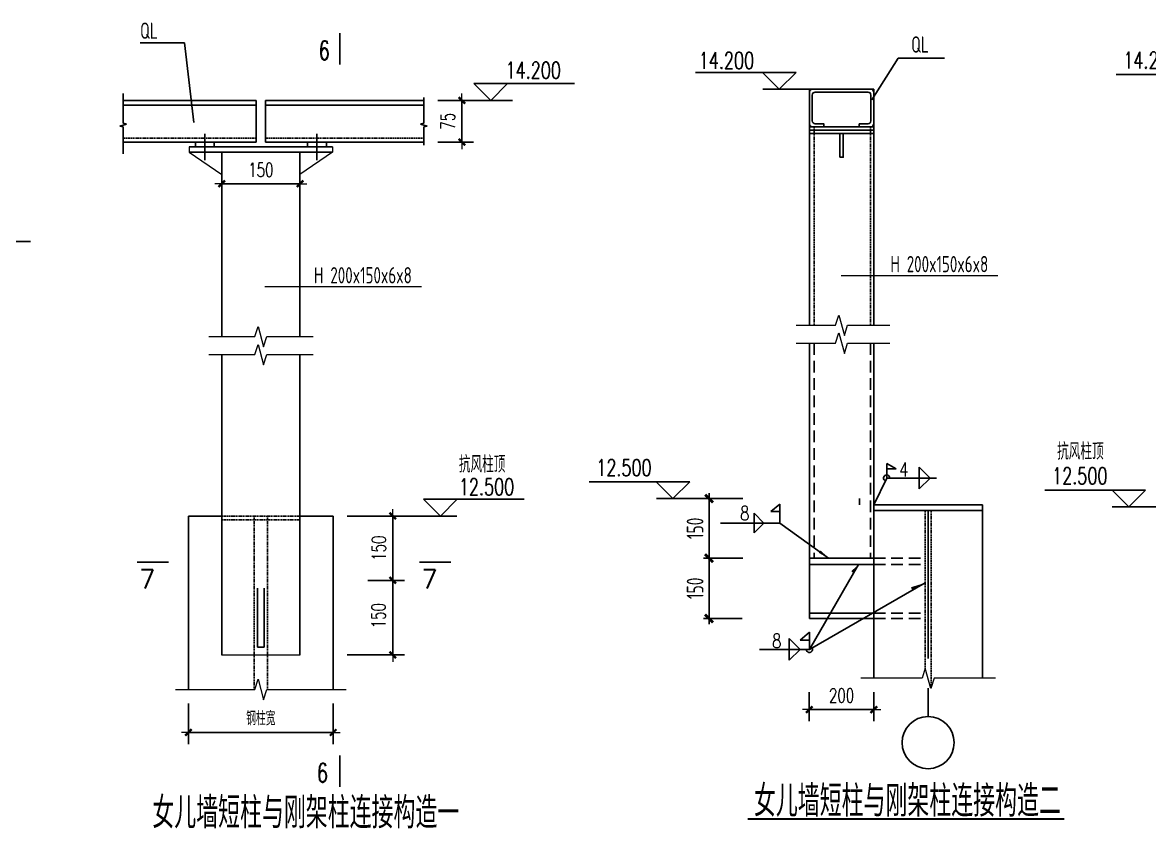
# Model space of a CAD drawing. Extents: x -1389621 to 57380, y -92505 to 283644.
# Drawn here: x -113931 to -89742, y -32822 to -15517 of the extents above; entities that cross this region are included whole.
import ezdxf

# ---------------------------------------------------------------- set-up
doc = ezdxf.new("R2010")
doc.units = 0
doc.header["$LTSCALE"] = 100
doc.header["$MEASUREMENT"] = 0
doc.linetypes.add('CENTER', pattern=[50.8, 31.75, -6.35, 6.35, -6.35])
doc.linetypes.add('HIDDEN', pattern=[0.375, 0.25, -0.125])
doc.layers.get('0').update_dxf_attribs({"linetype": 'CONTINUOUS'})
doc.layers.get('Defpoints').update_dxf_attribs({"linetype": 'CONTINUOUS'})
for name, color, linetype in [('01', 7, 'CONTINUOUS'), ('02', 1, 'CONTINUOUS'), ('03', 3, 'CONTINUOUS'), ('04', 2, 'HIDDEN'), ('05', 1, 'CENTER'), ('06', 9, 'CONTINUOUS'), ('07', 6, 'CONTINUOUS'), ('08', 3, 'CONTINUOUS'), ('1000', 2, 'CONTINUOUS'), ('DIM', 3, 'CONTINUOUS'), ('DIM_ELEV', 3, 'CONTINUOUS'), ('TDB_中实线', 7, 'CONTINUOUS'), ('TDB_文字', 3, 'CONTINUOUS')]:
    doc.layers.add(name, color=color, linetype=linetype)
doc.layers.add('PUB_TEXT', color=7, linetype='CONTINUOUS', lineweight=15)
doc.layers.add('THIN', color=7, linetype='CONTINUOUS', lineweight=0)
doc.styles.add('7MMCN', font='simplex.shx', dxfattribs={"width": 0.7, "height": 1680, "bigfont": 'hztxt.shx'})
doc.styles.add('_HZTXT', font='txt.shx', dxfattribs={"width": 0.7, "bigfont": 'HZTXT.shx'})
doc.styles.add('_TCH_DIM', font='SIMPLEX', dxfattribs={"bigfont": 'GBCBIG'})
doc.styles.add('DIM_FONT', font='SIMPLEX', dxfattribs={"width": 0.7, "bigfont": 'GBCBIG'})
doc.styles.add('HZ', font='txt', dxfattribs={"width": 0.7, "height": 5, "bigfont": 'hztxt'})
doc.styles.add('TDB-HZDX', font='simplex.shx', dxfattribs={"width": 0.8, "bigfont": 'hzdx.shx'})
doc.styles.add('TDB_文字', font='gbxwxt.shx', dxfattribs={"width": 0.8, "bigfont": 'hzdx.shx'})
doc.styles.add('TSSD_Dimension', font='tssdeng.shx', dxfattribs={"width": 0.7, "bigfont": 'hztxt.shx'})
doc.styles.add('TSSD_REIN', font='Tssdeng.shx', dxfattribs={"width": 0.7, "bigfont": 'hztxt.shx'})
doc.dimstyles.new('dimn', dxfattribs={"dimtxt": 300, "dimasz": 1, "dimexe": 250, "dimexo": 300, "dimgap": 150, "dimtad": 1, "dimdec": 0, "dimzin": 0, "dimdsep": 46, "dimtxsty": 'DIM_FONT', "dimblk": '_DIMX', "dimcen": 1, "dimclrt": 7, "dimadec": 1, "dimazin": 0, "dimtfac": 1, "dimtdec": 0, "dimtix": 1, "dimtmove": 2, "dimatfit": 3, "dimfxl": 0, "dimtolj": 1, "dimtzin": 0, "dimarcsym": 0})
doc.dimstyles.new('DIMN$0', dxfattribs={"dimtxt": 300, "dimasz": 1, "dimexe": 250, "dimexo": 300, "dimgap": 150, "dimtad": 1, "dimdec": 0, "dimdsep": 46, "dimtxsty": 'DIM_FONT', "dimblk": '_DIMX', "dimcen": 2.5, "dimclrt": 7, "dimadec": 0, "dimazin": 0, "dimtfac": 1, "dimtdec": 0, "dimtix": 1, "dimtmove": 2, "dimatfit": 3, "dimldrblk": '_DIMX', "dimfxl": 0, "dimtolj": 1, "dimtzin": 0, "dimarcsym": 0})
doc.dimstyles.new('TSSD_100_100', dxfattribs={"dimtxt": 300, "dimasz": 100, "dimexe": 100, "dimexo": 250, "dimgap": 100, "dimtad": 1, "dimdec": 0, "dimzin": 0, "dimdsep": 46, "dimtxsty": 'TSSD_Dimension', "dimblk": 'ARCHTICK', "dimblk1": 'ARCHTICK', "dimblk2": 'ARCHTICK', "dimcen": 0, "dimdle": 100, "dimclrt": 7, "dimadec": 0, "dimazin": 0, "dimtfac": 1, "dimtdec": 0, "dimtix": 1, "dimtmove": 2, "dimatfit": 3, "dimfxl": 0, "dimtolj": 1, "dimtzin": 0, "dimarcsym": 0})

# ---------------------------------------------------------------- blocks, each defined once
blk = doc.blocks.new('_DIMX')
blk.add_line((-150, 0), (150, 0))
at = {"const_width": 50}
blk.add_lwpolyline([(-70, -70), (70, 70)], dxfattribs=at)
blk = doc.blocks.new('*D2556')
at = {"layer": 'Defpoints', "color": 0, "ltscale": 100}
for p in [(-105318, -17188), (-105318, -18083), (-104502, -18083)]:
    blk.add_point(p, dxfattribs=at)
at = {"layer": 'PUB_TEXT', "color": 0, "lineweight": -2, "ltscale": 100}
for p, q in [((-105018, -17188), (-104252, -17188)), ((-104502, -17189), (-104502, -18082)), ((-105018, -18083), (-104252, -18083))]:
    blk.add_line(p, q, dxfattribs=at)
at = {"layer": 'PUB_TEXT', "color": 0, "lineweight": -2, "ltscale": 100, "xscale": 1.000100002502375, "yscale": 1.000100002502375, "zscale": 1.000100002502375}
for p, rotation in [((-104502, -17188), 90), ((-104502, -18083), 270)]:
    blk.add_blockref('_DIMX', p, dxfattribs=dict(at, rotation=rotation))
at = {"layer": 'PUB_TEXT', "color": 7, "ltscale": 100, "insert": (-104802, -17636), "char_height": 300, "attachment_point": 5, "rotation": 90, "style": 'DIM_FONT'}
blk.add_mtext('\\A1;75', dxfattribs=at)
blk = doc.blocks.new('*D2557')
at = {"layer": 'Defpoints', "color": 0, "ltscale": 100}
for p in [(-107976, -18979), (-109655, -19851), (-107976, -19851)]:
    blk.add_point(p, dxfattribs=at)
at = {"layer": 'PUB_TEXT', "color": 0, "lineweight": -2, "ltscale": 100}
for p, q in [((-109655, -19551), (-109655, -18729)), ((-107976, -19551), (-107976, -18729)), ((-109654, -18979), (-107977, -18979))]:
    blk.add_line(p, q, dxfattribs=at)
at = {"layer": 'PUB_TEXT', "color": 0, "lineweight": -2, "ltscale": 100, "xscale": 1.000100002502375, "yscale": 1.000100002502375, "zscale": 1.000100002502375, "rotation": 180}
blk.add_blockref('_DIMX', (-109655, -18979), dxfattribs=at)
at = {"layer": 'PUB_TEXT', "color": 0, "lineweight": -2, "ltscale": 100, "xscale": 1.000100002502375, "yscale": 1.000100002502375, "zscale": 1.000100002502375}
blk.add_blockref('_DIMX', (-107976, -18979), dxfattribs=at)
at = {"layer": 'PUB_TEXT', "color": 7, "ltscale": 100, "insert": (-108816, -18679), "char_height": 300, "attachment_point": 5, "style": 'DIM_FONT'}
blk.add_mtext('\\A1;150', dxfattribs=at)
blk = doc.blocks.new('*D2558')
at = {"layer": 'Defpoints', "color": 0, "ltscale": 100}
for p in [(-110369, -29837), (-107262, -29837), (-107262, -30760)]:
    blk.add_point(p, dxfattribs=at)
at = {"layer": 'PUB_TEXT', "color": 0, "lineweight": -2, "ltscale": 100}
for p, q in [((-110369, -30137), (-110369, -31010)), ((-107262, -30137), (-107262, -31010)), ((-110368, -30760), (-107263, -30760))]:
    blk.add_line(p, q, dxfattribs=at)
at = {"layer": 'PUB_TEXT', "color": 0, "lineweight": -2, "ltscale": 100, "xscale": 1.000100002502375, "yscale": 1.000100002502375, "zscale": 1.000100002502375, "rotation": 180}
blk.add_blockref('_DIMX', (-110369, -30760), dxfattribs=at)
at = {"layer": 'PUB_TEXT', "color": 0, "lineweight": -2, "ltscale": 100, "xscale": 1.000100002502375, "yscale": 1.000100002502375, "zscale": 1.000100002502375}
blk.add_blockref('_DIMX', (-107262, -30760), dxfattribs=at)
at = {"layer": 'PUB_TEXT', "color": 7, "ltscale": 100, "insert": (-108816, -30460), "char_height": 300, "attachment_point": 5, "style": '_HZTXT'}
blk.add_mtext('\\A1;钢柱宽', dxfattribs=at)
blk = doc.blocks.new('*D2559')
at = {"layer": 'Defpoints', "color": 0, "ltscale": 100}
for p in [(-107262, -26113), (-105985, -26113), (-106820, -27494)]:
    blk.add_point(p, dxfattribs=at)
at = {"layer": 'PUB_TEXT', "color": 0, "lineweight": -2, "ltscale": 100}
for p, q in [((-106962, -26113), (-105735, -26113)), ((-105985, -27493), (-105985, -26114)), ((-106520, -27494), (-105735, -27494))]:
    blk.add_line(p, q, dxfattribs=at)
at = {"layer": 'PUB_TEXT', "color": 0, "lineweight": -2, "ltscale": 100, "xscale": 1.000100002502375, "yscale": 1.000100002502375, "zscale": 1.000100002502375}
for p, rotation in [((-105985, -26113), 90), ((-105985, -27494), 270)]:
    blk.add_blockref('_DIMX', p, dxfattribs=dict(at, rotation=rotation))
at = {"layer": 'PUB_TEXT', "color": 7, "ltscale": 100, "insert": (-106285, -26803), "char_height": 300, "attachment_point": 5, "rotation": 90, "style": 'DIM_FONT'}
blk.add_mtext('\\A1;150', dxfattribs=at)
blk = doc.blocks.new('*D2560')
at = {"layer": 'Defpoints', "color": 0, "ltscale": 100}
for p in [(-106820, -27494), (-107262, -29097), (-105985, -29097)]:
    blk.add_point(p, dxfattribs=at)
at = {"layer": 'PUB_TEXT', "color": 0, "lineweight": -2, "ltscale": 100}
for p, q in [((-106520, -27494), (-105735, -27494)), ((-105985, -27495), (-105985, -29096)), ((-106962, -29097), (-105735, -29097))]:
    blk.add_line(p, q, dxfattribs=at)
at = {"layer": 'PUB_TEXT', "color": 0, "lineweight": -2, "ltscale": 100, "xscale": 1.000100002502375, "yscale": 1.000100002502375, "zscale": 1.000100002502375}
for p, rotation in [((-105985, -27494), 90), ((-105985, -29097), 270)]:
    blk.add_blockref('_DIMX', p, dxfattribs=dict(at, rotation=rotation))
at = {"layer": 'PUB_TEXT', "color": 7, "ltscale": 100, "insert": (-106292, -28253), "char_height": 300, "attachment_point": 5, "rotation": 90, "style": 'DIM_FONT'}
blk.add_mtext('\\A1;150', dxfattribs=at)
blk = doc.blocks.new('*D2564')
at = {"layer": 'Defpoints', "color": 0, "ltscale": 100}
for p in [(-97043, -29597), (-95659, -29597), (-97043, -30270)]:
    blk.add_point(p, dxfattribs=at)
at = {"layer": 'PUB_TEXT', "color": 0, "lineweight": -2, "ltscale": 100}
for p, q in [((-97043, -29897), (-97043, -30520)), ((-95659, -29897), (-95659, -30520)), ((-95660, -30270), (-97042, -30270))]:
    blk.add_line(p, q, dxfattribs=at)
at = {"layer": 'PUB_TEXT', "color": 0, "lineweight": -2, "ltscale": 100, "xscale": 1.000100002502375, "yscale": 1.000100002502375, "zscale": 1.000100002502375, "rotation": 180}
blk.add_blockref('_DIMX', (-97043, -30270), dxfattribs=at)
at = {"layer": 'PUB_TEXT', "color": 0, "lineweight": -2, "ltscale": 100, "xscale": 1.000100002502375, "yscale": 1.000100002502375, "zscale": 1.000100002502375}
blk.add_blockref('_DIMX', (-95659, -30270), dxfattribs=at)
at = {"layer": 'PUB_TEXT', "color": 7, "ltscale": 100, "insert": (-96351, -29970), "char_height": 300, "attachment_point": 5, "style": 'DIM_FONT'}
blk.add_mtext('\\A1;200', dxfattribs=at)
blk = doc.blocks.new('_ArchTick')
at = {"color": 0, "linetype": 'ByBlock'}
blk.add_lwpolyline([(-0.71, -0.71, 0.5, 0.5, 0), (0.71, 0.71, 0.5, 0.5, 0)], format="xyseb", dxfattribs=at)
blk = doc.blocks.new('*D2565')
at = {"layer": 'Defpoints', "color": 0, "ltscale": 100}
for p in [(-99195, -25740), (-98168, -25740), (-98185, -27017)]:
    blk.add_point(p, dxfattribs=at)
at = {"layer": 'DIM', "color": 0, "lineweight": -2, "ltscale": 100}
for p, q in [((-99195, -27137), (-99195, -25620)), ((-98468, -25740), (-99315, -25740)), ((-98485, -27017), (-99315, -27017))]:
    blk.add_line(p, q, dxfattribs=at)
at = {"layer": 'DIM', "color": 0, "lineweight": -2, "ltscale": 100, "xscale": 120, "yscale": 120, "zscale": 120}
for p, rotation in [((-99195, -25740), 90), ((-99195, -27017), 270)]:
    blk.add_blockref('_ArchTick', p, dxfattribs=dict(at, rotation=rotation))
at = {"layer": 'DIM', "color": 7, "ltscale": 100, "insert": (-99495, -26378), "char_height": 360, "attachment_point": 5, "rotation": 90, "style": 'TSSD_Dimension'}
blk.add_mtext('\\A1;150', dxfattribs=at)
blk = doc.blocks.new('*D2566')
at = {"layer": 'Defpoints', "color": 0, "ltscale": 100}
for p in [(-99195, -27017), (-98168, -27017), (-98185, -28313)]:
    blk.add_point(p, dxfattribs=at)
at = {"layer": 'DIM', "color": 0, "lineweight": -2, "ltscale": 100}
for p, q in [((-98468, -27017), (-99315, -27017)), ((-99195, -28433), (-99195, -26897)), ((-98485, -28313), (-99315, -28313))]:
    blk.add_line(p, q, dxfattribs=at)
at = {"layer": 'DIM', "color": 0, "lineweight": -2, "ltscale": 100, "xscale": 120, "yscale": 120, "zscale": 120}
for p, rotation in [((-99195, -27017), 90), ((-99195, -28313), 270)]:
    blk.add_blockref('_ArchTick', p, dxfattribs=dict(at, rotation=rotation))
at = {"layer": 'DIM', "color": 7, "ltscale": 100, "insert": (-99495, -27665), "char_height": 360, "attachment_point": 5, "rotation": 90, "style": 'TSSD_Dimension'}
blk.add_mtext('\\A1;150', dxfattribs=at)

msp = doc.modelspace()

# ---------------------------------------------------------------- linework, layer by layer
for p, q in [((-110222.122, -18083.15), (-110222.122, -18189.043)), ((-109814.407, -18083.15), (-109814.407, -18189.043)), ((-107817.193, -18083.15), (-107817.193, -18189.043)), ((-107409.477, -18083.15), (-107409.477, -18189.043)), ((-95659.374, -22764.88), (-95659.374, -23642.185))]:
    msp.add_line(p, q)
at = {"layer": '01', "const_width": 33.715}
for points in [[(-107118.414, -15744.63), (-107118.414, -16418.932)], [(-111471.571, -27106.094), (-110797.27, -27106.094)], [(-105411.642, -27106.094), (-104737.341, -27106.094)], [(-107118.414, -31255.075), (-107118.414, -31929.376)]]:
    msp.add_lwpolyline(points, dxfattribs=at)
at = {"layer": '02'}
for p, q in [((-95968.899, -25872.945), (-95968.899, -25739.585)), ((-108889.587, -27661.704), (-108889.587, -28929.566)), ((-108742.012, -27661.704), (-108742.012, -28929.566)), ((-108742.012, -28929.566), (-108889.587, -28929.566))]:
    msp.add_line(p, q, dxfattribs=at)
at = {"layer": '03'}
for points in [[(-96980.057, -17754.704, -0.414213562), (-97042.569, -17692.192), (-97042.569, -17011.268, -0.414213562), (-96980.057, -16948.756), (-95721.887, -16948.756, -0.414213562), (-95659.374, -17011.268), (-95659.374, -17692.192, -0.414213562), (-95721.887, -17754.704), (-95901.639, -17754.704)], [(-96730.007, -17754.704), (-96980.057, -17754.704), (-96730.007, -17754.704), (-96730.007, -17692.192), (-96792.519, -17692.192), (-96917.544, -17692.192, -0.414213562), (-96980.057, -17629.679), (-96980.057, -17073.781, -0.414213562), (-96917.544, -17011.268), (-95784.399, -17011.268, -0.414213562), (-95721.887, -17073.781), (-95721.887, -17629.679, -0.414213562), (-95784.399, -17692.192), (-95909.424, -17692.192), (-95971.937, -17692.192), (-95971.937, -17754.704), (-95901.639, -17754.704), (-95971.937, -17754.704)]]:
    msp.add_lwpolyline(points, format="xyb", dxfattribs=at)
at = {"layer": '04'}
for p, q in [((-96940.935, -17754.704), (-96940.935, -22016.774)), ((-95732.818, -17754.704), (-95732.818, -22016.774)), ((-108915.446, -17999.219), (-111770.964, -17999.219)), ((-108715.154, -17999.219), (-105317.796, -17999.219)), ((-109654.759, -26112.681), (-107976.84, -26112.681)), ((-109654.759, -26112.681), (-107976.336, -26112.681)), ((-108957.324, -26112.681), (-108957.324, -29836.555)), ((-108674.276, -26112.681), (-108674.276, -29836.555)), ((-94557.504, -25997.414), (-94557.504, -29390.458)), ((-94430.973, -25997.414), (-94430.973, -29810.054)), ((-109654.759, -26196.075), (-107976.336, -26196.075))]:
    msp.add_line(p, q, dxfattribs=at)
at = {"layer": '04', "ltscale": 10}
for p, q in [((-96940.935, -22403.06), (-96940.935, -27017.281)), ((-95732.818, -22403.06), (-95732.818, -27017.281)), ((-95659.374, -27017.281), (-94557.504, -27017.281)), ((-95659.374, -27155.48), (-94557.504, -27155.48)), ((-95659.374, -28198.387), (-94557.504, -28198.387)), ((-95659.374, -28313.339), (-94557.504, -28313.339))]:
    msp.add_line(p, q, dxfattribs=at)
at = {"layer": '05'}
msp.add_line((-94493.145, -25997.414), (-94493.145, -30420.022), dxfattribs=at)
at = {"layer": '06'}
for p, q in [((-97042.569, -22016.774), (-97042.569, -16948.756)), ((-95659.374, -22016.774), (-95659.374, -16948.756)), ((-108915.446, -17188.492), (-111770.964, -17188.492)), ((-108915.446, -17289.632), (-111770.964, -17289.632)), ((-108915.446, -17188.492), (-108915.446, -18083.15)), ((-108715.154, -17188.492), (-108715.154, -18083.15)), ((-108715.154, -17188.492), (-105317.796, -17188.492)), ((-108715.154, -17289.632), (-105317.796, -17289.632)), ((-108915.446, -18083.15), (-111770.964, -18083.15)), ((-108715.154, -18083.15), (-105317.796, -18083.15)), ((-110355.501, -18189.043), (-107276.098, -18189.043)), ((-110355.501, -18300.88), (-107276.098, -18300.88)), ((-109654.759, -22260.918), (-109654.759, -18300.88)), ((-107976.336, -22260.918), (-107976.336, -18300.88)), ((-97042.569, -27017.281), (-97042.569, -22403.06)), ((-95659.374, -27017.281), (-95659.374, -22403.06)), ((-109654.759, -29097.263), (-109654.759, -22647.204)), ((-107976.336, -29097.263), (-107976.336, -22647.204)), ((-95659.374, -25997.414), (-95659.374, -25872.945)), ((-95659.374, -25872.945), (-93326.915, -25872.945)), ((-93326.915, -25872.945), (-95659.374, -25872.945)), ((-93326.915, -25872.945), (-93326.915, -29596.819)), ((-110369.421, -26112.681), (-110369.421, -29836.555)), ((-110369.421, -26112.681), (-109654.759, -26112.681)), ((-107262.178, -26112.681), (-107976.84, -26112.681)), ((-107262.178, -26112.681), (-107262.178, -29836.555)), ((-95659.374, -25997.414), (-93326.915, -25997.414)), ((-95659.374, -25997.414), (-95659.374, -29596.819)), ((-97042.569, -27017.281), (-97042.569, -27155.48)), ((-95659.374, -27017.281), (-97042.569, -27017.281)), ((-97042.569, -27155.48), (-97042.569, -28313.339)), ((-95659.374, -27155.48), (-97042.569, -27155.48)), ((-97042.569, -28198.387), (-95659.374, -28198.387)), ((-97042.569, -28313.339), (-95659.374, -28313.339))]:
    msp.add_line(p, q, dxfattribs=at)
at = {"layer": '07', "color": 0}
for p, q in [((-110018.264, -17905.243), (-110018.264, -18472.842)), ((-107613.335, -17905.243), (-107613.335, -18472.842))]:
    msp.add_line(p, q, dxfattribs=at)
at = {"layer": '08'}
for p, q in [((-111407.407, -15952.732), (-110453.825, -15952.732)), ((-110453.825, -15952.732), (-110252.746, -17660.334)), ((-95700.887, -17173.469), (-95135.842, -16279.642)), ((-95135.842, -16279.642), (-94138.36, -16279.642)), ((-111770.964, -17679.985), (-111770.964, -17040.647)), ((-105317.796, -17679.985), (-105317.796, -17125.365)), ((-95659.374, -16948.756), (-97042.569, -16948.756)), ((-111844.234, -17738.884), (-111697.694, -17699.618)), ((-111770.964, -17758.516), (-111844.234, -17738.884)), ((-111697.694, -17699.618), (-111770.964, -17679.985)), ((-111770.964, -18339.497), (-111770.964, -17758.516)), ((-105391.066, -17699.618), (-105317.796, -17679.985)), ((-105244.525, -17738.884), (-105391.066, -17699.618)), ((-105317.796, -17758.516), (-105244.525, -17738.884)), ((-105317.796, -18148.603), (-105317.796, -17758.516)), ((-115357.472, -20221.938), (-113757.152, -20221.938)), ((-95382.172, -25297.696), (-95382.173, -24985.201)), ((-95182.133, -25097.656), (-95382.173, -24985.201)), ((-95382.173, -25097.656), (-95182.133, -25097.656)), ((-94448.652, -25297.696), (-94682.045, -25064.306)), ((-94682.045, -25064.306), (-94682.045, -25297.696)), ((-95659.374, -25872.945), (-95382.172, -25297.696)), ((-95382.172, -25297.696), (-95473.142, -25486.476)), ((-95382.172, -25297.696), (-94315.292, -25297.696)), ((-94682.045, -25531.076), (-94448.652, -25297.696)), ((-94682.045, -25297.696), (-94682.045, -25531.076)), ((-97673.026, -25858.732), (-97866.349, -26012.662)), ((-97673.026, -26263.7), (-97673.026, -25858.732)), ((-98227.646, -26053.249), (-98227.646, -26263.7)), ((-98227.646, -26053.249), (-98017.196, -26263.7)), ((-97673.026, -26012.662), (-97866.349, -26012.662)), ((-97673.026, -26263.7), (-98947.3, -26263.7)), ((-98227.646, -26474.15), (-98227.646, -26263.7)), ((-98227.646, -26474.15), (-98017.196, -26263.7)), ((-97673.026, -26263.7), (-96627.815, -27017.281)), ((-97042.283, -28975.884), (-95984.646, -27155.48)), ((-94557.504, -27549.194), (-97042.283, -28975.884)), ((-97475.716, -28742.487), (-97475.716, -28975.849)), ((-97242.323, -28975.878), (-97475.716, -28742.487)), ((-97242.323, -28775.838), (-97042.284, -28609.144)), ((-97042.283, -28775.844), (-97242.323, -28775.838)), ((-97042.283, -28975.884), (-97042.284, -28609.144)), ((-97042.283, -28975.884), (-98109.163, -28975.849)), ((-97475.716, -28975.849), (-97475.716, -29209.229)), ((-97475.716, -29209.229), (-97242.323, -28975.878))]:
    msp.add_line(p, q, dxfattribs=at)
for points in [[(-97042.569, -17754.704), (-95659.374, -17754.704), (-95659.374, -17827.481), (-97042.569, -17827.481)], [(-97042.569, -17827.481), (-95659.374, -17827.481), (-95659.374, -17900.259), (-97042.569, -17900.259)], [(-96387.36, -18409.457), (-96387.36, -17900.259), (-96314.583, -17900.259), (-96314.583, -18409.457)]]:
    msp.add_lwpolyline(points, close=True, dxfattribs=at)
for points in [[(-96627.815, -27017.281, 0, 66.68, 0), (-96820.62, -26878.272, 66.68, 66.68, 0)], [(-95984.646, -27155.48, 0, 66.68, 0), (-96119.188, -27319.328, 66.68, 66.68, 0)], [(-94557.504, -27549.194, 0, 66.68, 0), (-94848.701, -27673.228, 66.68, 66.68, 0)]]:
    msp.add_lwpolyline(points, format="xyseb", dxfattribs=at)
msp.add_circle((-94493.145, -30979.314), 559.292, dxfattribs=at)
for centre, start, end in [((-95382.172, -25297.696), 0, 255.0962427), ((-97042.283, -28975.884), 179.9981291, 50.6090592)]:
    msp.add_arc(centre, 66.68, start, end, dxfattribs=at)
at = {"layer": '1000', "const_width": 43.211}
msp.add_lwpolyline([(-98369.235, -32617.23), (-91572.153, -32617.23)], dxfattribs=at)
at = {"layer": 'DIM_ELEV'}
for p, q in [((-97327.467, -16588.702), (-99487.791, -16588.702)), ((-97687.521, -16948.756), (-98047.575, -16588.702)), ((-97687.521, -16948.756), (-97327.467, -16588.702)), ((-88296.212, -16630.933), (-90456.536, -16630.933)), ((-104241.531, -16828.438), (-102081.207, -16828.438)), ((-103881.477, -17188.492), (-104241.531, -16828.438)), ((-103881.477, -17188.492), (-103521.423, -16828.438)), ((-96913.579, -16948.756), (-98042.792, -16948.756)), ((-104251.787, -17188.492), (-103411.558, -17188.492)), ((-99609.136, -25379.531), (-101769.46, -25379.531)), ((-99969.19, -25739.585), (-100329.244, -25379.531)), ((-99969.19, -25739.585), (-99609.136, -25379.531)), ((-89825.486, -25554.694), (-91985.81, -25554.694)), ((-90185.54, -25914.748), (-90545.594, -25554.694)), ((-90185.54, -25914.748), (-89825.486, -25554.694)), ((-105321.028, -25752.627), (-103160.704, -25752.627)), ((-104960.974, -26112.681), (-105321.028, -25752.627)), ((-104960.974, -26112.681), (-104600.92, -25752.627)), ((-99195.248, -25739.585), (-100324.461, -25739.585)), ((-105734.916, -26112.681), (-104605.703, -26112.681)), ((-89411.598, -25914.748), (-90540.811, -25914.748))]:
    msp.add_line(p, q, dxfattribs=at)
at = {"layer": 'PUB_TEXT'}
for p, q in [((-110355.501, -18189.043), (-110355.501, -18300.88)), ((-110355.501, -18300.88), (-109654.759, -18780.228)), ((-107276.098, -18300.88), (-107976.84, -18780.228)), ((-107276.098, -18189.043), (-107276.098, -18300.88)), ((-92994.09, -20955.637), (-96360.078, -20955.637)), ((-105366.241, -21195.373), (-108732.229, -21195.373)), ((-107976.336, -29097.263), (-109654.759, -29097.263))]:
    msp.add_line(p, q, dxfattribs=at)
at = {"layer": 'THIN'}
for points in [[(-97322.887, -22016.774), (-96481.042, -22016.774), (-96411.032, -21796.741), (-96291.014, -22236.807), (-96221.003, -22016.774), (-95313.796, -22016.774)], [(-109934.801, -22260.918), (-108945.567, -22260.918), (-108875.557, -22040.885), (-108755.539, -22480.951), (-108685.528, -22260.918), (-107696.294, -22260.918)], [(-97322.887, -22403.06), (-96481.042, -22403.06), (-96411.032, -22183.027), (-96291.014, -22623.093), (-96221.003, -22403.06), (-95313.796, -22403.06)], [(-109934.801, -22647.204), (-108945.567, -22647.204), (-108875.557, -22427.171), (-108755.539, -22867.237), (-108685.528, -22647.204), (-107696.294, -22647.204)], [(-93046.873, -29596.819), (-94363.125, -29596.819), (-94433.136, -29816.852), (-94553.154, -29376.786), (-94623.164, -29596.819), (-95939.416, -29596.819)], [(-110649.463, -29836.555), (-108945.819, -29836.555), (-108875.809, -29616.522), (-108755.791, -30056.588), (-108685.78, -29836.555), (-106982.136, -29836.555)]]:
    msp.add_lwpolyline(points, dxfattribs=at)

# ---------------------------------------------------------------- texts
at = {"layer": '08', "style": 'HZ', "width": 0.7}
for p in [(-107577.703, -16318.134), (-107616.069, -31828.579)]:
    msp.add_text('6', height=404.581, dxfattribs=at).set_placement(p)
at = {"layer": '08', "style": 'HZ'}
for p in [(-111430.858, -27666.273), (-105370.929, -27666.273)]:
    msp.add_text('7', height=404.581, dxfattribs=at).set_placement(p)
at = {"layer": 'DIM', "style": '7MMCN', "width": 0.7}
for s, p in [('女儿墙短柱与刚架柱连接构造二', (-98231.418, -32568.565)), ('女儿墙短柱与刚架柱连接构造一', (-111144.771, -32820.422))]:
    msp.add_text(s, height=672.16802, dxfattribs=at).set_placement(p)
at = {"layer": 'PUB_TEXT'}
for s, style, width, p in [('14.200', '_TCH_DIM', 0.705882, (-99416.6, -16510.77)), ('14.200', '_TCH_DIM', 0.705882, (-90302.623, -16504.914)), ('14.200', '_TCH_DIM', 0.705882, (-103562.77, -16718.835)), ('抗风柱顶', '_HZTXT', 0.7, (-91724.847, -24902.806)), ('抗风柱顶', '_HZTXT', 0.7, (-104566.055, -25179.74)), ('12.500', '_TCH_DIM', 0.705882, (-101615.547, -25253.512)), ('12.500', '_TCH_DIM', 0.705882, (-91831.896, -25428.675)), ('12.500', '_TCH_DIM', 0.705882, (-104566.055, -25664.772))]:
    msp.add_text(s, height=357.0536, dxfattribs=dict(at, style=style, width=width)).set_placement(p)
at = {"layer": 'TDB_中实线'}
for s, style, width, p in [('QL', 'TDB_文字', 0.8, (-111407.407, -15866.71)), ('QL', 'TDB_文字', 0.8, (-94857.272, -16163.986)), ('H 200x150x6x8', 'TSSD_REIN', 0.7, (-95303.23, -20878.82)), ('H 200x150x6x8', 'TSSD_REIN', 0.7, (-107675.381, -21118.557))]:
    msp.add_text(s, height=350.0525, dxfattribs=dict(at, style=style, width=width)).set_placement(p)
at = {"layer": 'TDB_文字', "style": 'TDB-HZDX', "width": 0.8}
for s, p in [('4', (-95117.56, -25264.231)), ('8', (-98531.9, -26200.565)), ('8', (-97844.55, -28942.384))]:
    msp.add_text(s, height=300.045, dxfattribs=at).set_placement(p)

# ---------------------------------------------------------------- dimensions: what is measured, and where the dimension line sits
at = {"layer": 'DIM', "ltscale": 100}
for base, p1, p2, picture, middle in [((-99195.248, -25739.585), (-98185.285, -27017.281), (-98167.936, -25739.585), '*D2565', (-99495.248, -26378.433)), ((-99195.248, -27017.281), (-98185.285, -28313.339), (-98167.936, -27017.281), '*D2566', (-99495.248, -27665.31))]:
    dim = msp.add_linear_dim(base=base, p1=p1, p2=p2, angle=90, text='150', dimstyle='TSSD_100_100', override={"dimscale": 1.2}, dxfattribs=at)
    dim.commit()
    dim.dimension.update_dxf_attribs({"geometry": picture, "text_midpoint": middle})
at = {"layer": 'PUB_TEXT', "ltscale": 100}
for base, p1, p2, text, picture, middle in [((-104501.827, -18083.15), (-105317.796, -17188.492), (-105317.796, -18083.15), '75', '*D2556', (-104801.857, -17635.821)), ((-105984.956, -26112.681), (-106820.243, -27494.007), (-107262.178, -26112.681), '150', '*D2559', (-106284.986, -26803.344))]:
    dim = msp.add_linear_dim(base=base, p1=p1, p2=p2, angle=90, text=text, dimstyle='dimn', override={"dimscale": 1.0001, "dimlfac": 0.9999}, dxfattribs=at)
    dim.commit()
    dim.dimension.update_dxf_attribs({"geometry": picture, "text_midpoint": middle})
for base, p1, p2, text, dimstyle, override, picture, middle in [((-107976.336, -18978.878), (-109654.759, -19850.64), (-107976.336, -19850.64), '150', 'dimn', {"dimscale": 1.0001, "dimlfac": 0.9999}, '*D2557', (-108815.548, -18678.848)), ((-97042.569, -30269.721), (-95659.374, -29596.819), (-97042.569, -29596.819), '200', 'DIMN$0', {"dimscale": 1.0001, "dimlfac": 0.9999}, '*D2564', (-96350.972, -29969.691)), ((-107262.178, -30759.895), (-110369.421, -29836.555), (-107262.178, -29836.555), '钢柱宽', 'DIMN$0', {"dimscale": 1.0001, "dimlfac": 0.9999, "dimtxsty": '_HZTXT'}, '*D2558', (-108815.8, -30459.865))]:
    dim = msp.add_linear_dim(base=base, p1=p1, p2=p2, text=text, dimstyle=dimstyle, override=override, dxfattribs=at)
    dim.commit()
    dim.dimension.update_dxf_attribs({"geometry": picture, "text_midpoint": middle})
dim = msp.add_linear_dim(base=(-105984.956, -29097.263), p1=(-106820.243, -27494.007), p2=(-107262.178, -29097.263), angle=90, text='150', dimstyle='dimn', override={"dimscale": 1.0001, "dimlfac": 0.9999}, dxfattribs=at)
dim.commit()
dim.dimension.update_dxf_attribs({"geometry": '*D2560', "text_midpoint": (-106292.294, -28253.384), "dimtype": 160})

doc.saveas('drawing.dxf')
